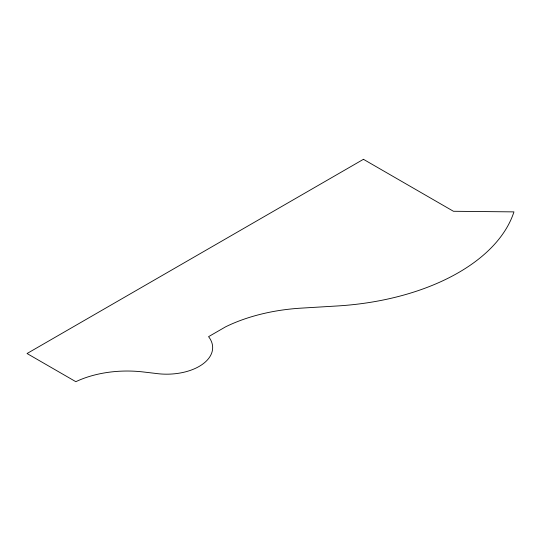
<?xml version="1.0" encoding="UTF-8"?>
<svg xmlns="http://www.w3.org/2000/svg" width="541" height="541" viewBox="0 0 541 541"><rect width="100%" height="100%" fill="white"/><g stroke="black" fill="none" stroke-linecap="round" stroke-linejoin="round"><path stroke-width="0.81" d="M363.444 159.311L27.05 353.523L75.835 381.689A80.677 46.58 0 0 1 143.23 371.958L155.578 373.405A46.019 26.57 0 0 0 202.003 364.614A46.019 26.57 0 0 0 208.569 336.664L225.658 326.798A139.044 80.278 0 0 1 301.256 308.133L337.266 305.969A200.948 116.017 0 0 0 513.95 211.883L453.446 211.274L363.444 159.311"/></g></svg>
